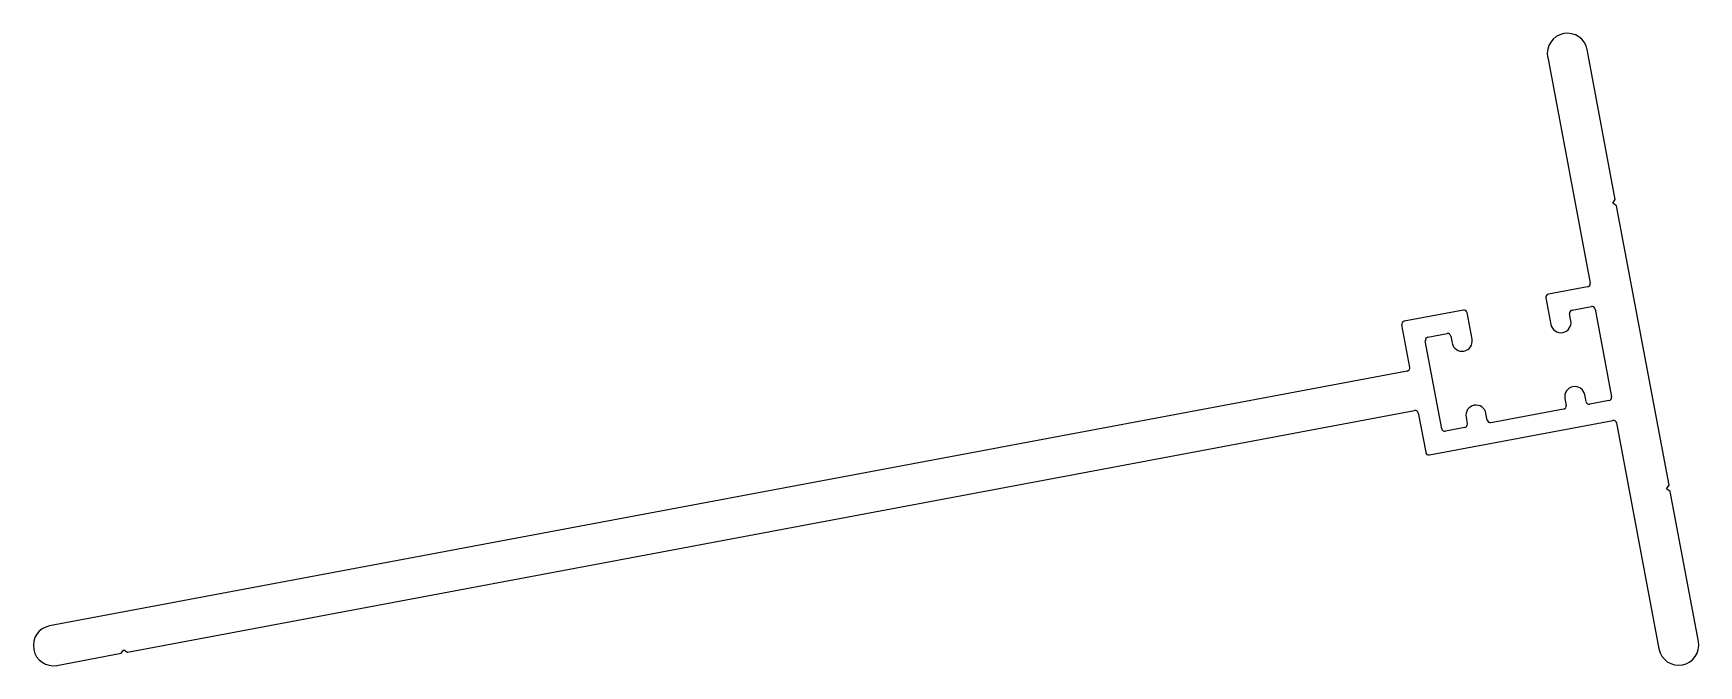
# Model space of a CAD drawing. Extents: x -68 to 64, y 11 to 61.
import ezdxf

# ---------------------------------------------------------------- set-up
doc = ezdxf.new("R2010")
doc.units = 0
doc.layers.get('0').update_dxf_attribs({"linetype": 'CONTINUOUS'})

msp = doc.modelspace()

# ---------------------------------------------------------------- linework, layer by layer
for p, q in [((57.3, 47.68), (55.07, 59.55)), ((51.95, 58.96), (55.31, 41.08)), ((57.1, 47.39), (57.3, 47.68)), ((57.39, 47.19), (57.1, 47.39)), ((61.55, 25.08), (57.39, 47.19)), ((51.81, 39.91), (52.21, 37.8)), ((55.11, 40.78), (52.01, 40.2)), ((45.28, 38.94), (40.6, 38.06)), ((45.97, 36.63), (45.57, 38.74)), ((53.79, 38.1), (53.68, 38.65)), ((53.88, 38.94), (55.41, 39.22)), ((55.7, 39.02), (57, 32.08)), ((40.4, 37.77), (41.03, 34.41)), ((42.47, 36.8), (44, 37.08)), ((43.58, 29.55), (42.27, 36.5)), ((44.29, 36.88), (44.39, 36.34)), ((40.84, 34.12), (-66.54, 13.95)), ((53.31, 31.94), (53.41, 31.4)), ((54.99, 31.7), (54.89, 32.24)), ((56.8, 31.78), (55.28, 31.5)), ((-60.39, 11.88), (41.42, 31)), ((41.71, 30.8), (42.3, 27.69)), ((45.49, 30.48), (45.59, 29.93)), ((47.17, 30.23), (47.07, 30.77)), ((53.21, 31.11), (47.46, 30.03)), ((42.59, 27.49), (57.1, 30.21)), ((45.39, 29.64), (43.87, 29.35)), ((57.39, 30.01), (60.75, 12.14)), ((61.35, 24.79), (61.55, 25.08)), ((61.64, 24.59), (61.35, 24.79)), ((63.87, 12.73), (61.64, 24.59)), ((-67.81, 12.11), (-67.8, 12.09)), ((-60.87, 11.79), (-60.68, 12.07)), ((-60.68, 12.07), (-60.39, 11.88)), ((-65.96, 10.83), (-60.87, 11.79)), ((62.6, 10.87), (62.6, 10.87))]:
    msp.add_line(p, q)
for centre, radius, start, end in [((53.51, 59.25), 1.59, 100.637, 190.637), ((53.51, 59.25), 1.59, 10.637, 100.637), ((55.07, 41.03), 0.25, 280.637, 10.637), ((52.06, 39.96), 0.25, 100.637, 190.637), ((45.33, 38.69), 0.25, 10.637, 100.637), ((53.93, 38.69), 0.25, 100.637, 190.637), ((55.45, 38.98), 0.25, 10.637, 100.637), ((40.65, 37.81), 0.25, 100.637, 190.637), ((44.04, 36.84), 0.25, 10.637, 100.637), ((53, 37.95), 0.802, 190.637, 10.637), ((42.52, 36.55), 0.25, 100.637, 190.637), ((45.18, 36.48), 0.802, 190.637, 280.637), ((45.18, 36.48), 0.802, 280.637, 10.637), ((40.79, 34.36), 0.25, 280.637, 10.637), ((54.1, 32.09), 0.802, 100.637, 190.637), ((54.1, 32.09), 0.802, 10.637, 100.637), ((55.23, 31.74), 0.25, 190.637, 280.637), ((56.76, 32.03), 0.25, 280.637, 10.637), ((41.47, 30.75), 0.25, 10.637, 100.637), ((46.28, 30.62), 0.802, 100.637, 190.637), ((46.28, 30.62), 0.802, 10.637, 100.637), ((53.17, 31.36), 0.25, 280.637, 10.637), ((43.82, 29.6), 0.25, 190.637, 280.637), ((45.35, 29.89), 0.25, 280.637, 10.637), ((47.42, 30.28), 0.25, 190.637, 280.637), ((57.15, 29.97), 0.25, 10.637, 100.637), ((42.54, 27.73), 0.25, 190.637, 280.637), ((-66.25, 12.4), 1.58, 100.637, 190.637), ((-66.25, 12.38), 1.58, 190.637, 280.637), ((62.31, 12.43), 1.59, 190.637, 280.637), ((62.31, 12.43), 1.59, 280.637, 10.637)]:
    msp.add_arc(centre, radius, start, end)

doc.saveas('drawing.dxf')
